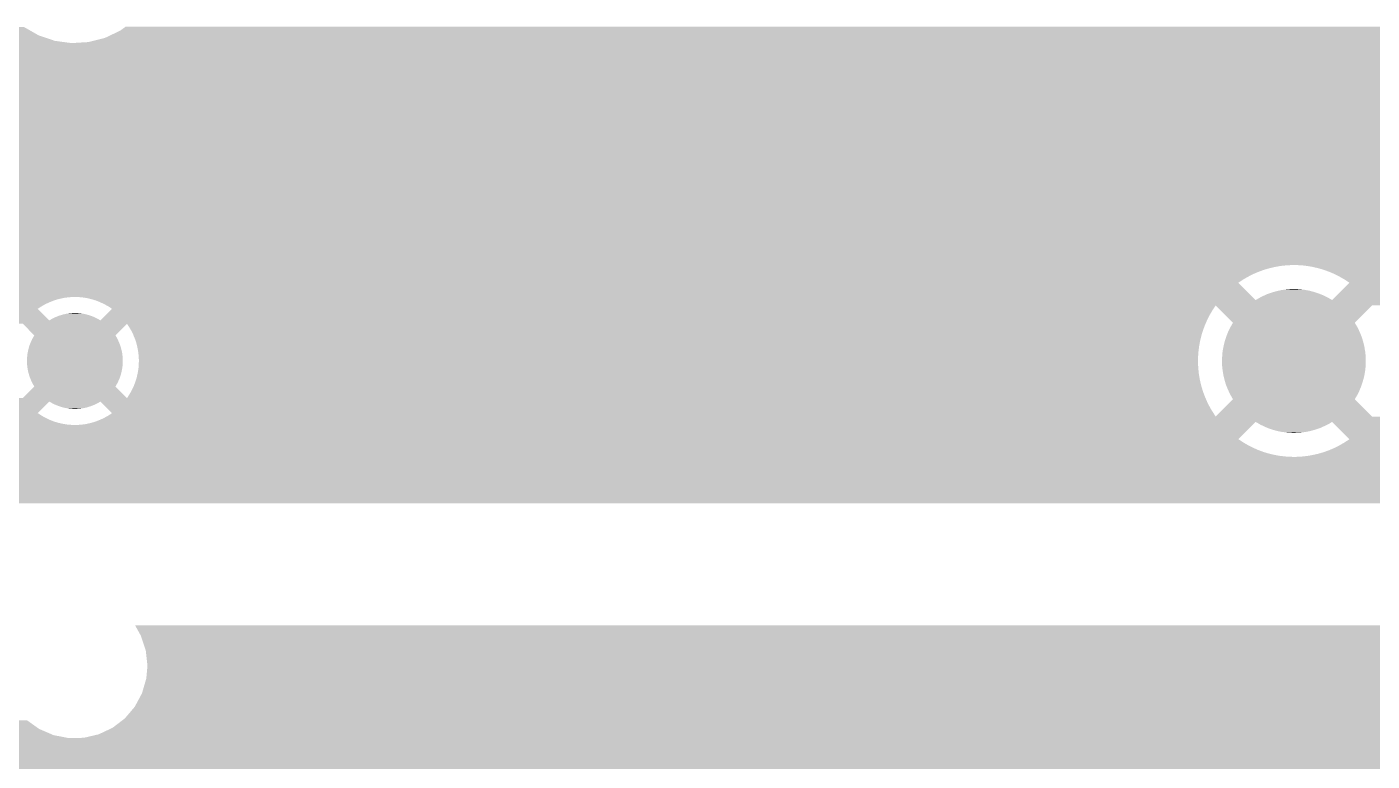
# Model space of a CAD drawing. Extents: x 295 to 953, y 10 to 290.
# Drawn here: x 540.68 to 559.18, y 144.25 to 154.34 of the extents above; entities that cross this region are included whole.
import ezdxf

# ---------------------------------------------------------------- set-up
doc = ezdxf.new("R2010")
doc.units = 0
doc.header["$LTSCALE"] = 5
doc.header["$MEASUREMENT"] = 0
doc.layers.add('GND1', color=7, linetype='CONTINUOUS')

msp = doc.modelspace()

# ---------------------------------------------------------------- linework, layer by layer
at = {"layer": 'GND1'}
for points in [[(530.793, 154.223), (530.893, 154.338), (540.839, 154.223), (540.637, 154.338)], [(541.75, 154.188), (541.96, 154.288), (599.871, 154.188), (599.871, 154.288)], [(541.96, 154.288), (542.033, 154.341), (599.871, 154.288), (599.871, 154.341)], [(530.524, 153.981), (530.686, 154.117), (599.871, 153.981), (599.871, 154.117)], [(530.686, 154.117), (530.723, 154.148), (541.291, 154.117), (541.06, 154.148)], [(530.723, 154.148), (530.742, 154.165), (541.06, 154.148), (541.012, 154.165)], [(530.742, 154.165), (530.793, 154.223), (541.012, 154.165), (540.839, 154.223)], [(541.291, 154.117), (541.524, 154.131), (599.871, 154.117), (599.871, 154.131)], [(541.524, 154.131), (541.75, 154.188), (599.871, 154.131), (599.871, 154.188)], [(530.279, 153.834), (530.524, 153.981), (599.871, 153.834), (599.871, 153.981)], [(530.014, 153.727), (530.279, 153.834), (599.871, 153.727), (599.871, 153.834)], [(525.272, 151.797), (525.272, 153.641), (599.871, 151.797), (599.871, 153.641)], [(529.451, 153.641), (529.736, 153.662), (599.871, 153.641), (599.871, 153.662)], [(529.736, 153.662), (530.014, 153.727), (599.871, 153.662), (599.871, 153.727)], [(529.759, 151.773), (529.474, 151.797), (599.871, 151.773), (599.871, 151.797)], [(529.798, 151.764), (529.759, 151.773), (599.871, 151.764), (599.871, 151.773)], [(529.815, 151.759), (529.798, 151.764), (592.919, 151.759), (592.995, 151.764)], [(529.849, 151.751), (529.815, 151.759), (592.842, 151.751), (592.919, 151.759)], [(529.902, 151.738), (529.849, 151.751), (592.767, 151.738), (592.842, 151.751)], [(529.972, 151.721), (529.902, 151.738), (592.692, 151.721), (592.767, 151.738)], [(530.036, 151.705), (529.972, 151.721), (592.638, 151.705), (592.692, 151.721)], [(530.05, 151.699), (530.036, 151.705), (592.618, 151.699), (592.638, 151.705)], [(530.111, 151.673), (530.05, 151.699), (592.546, 151.673), (592.618, 151.699)], [(530.183, 151.643), (530.111, 151.673), (592.475, 151.643), (592.546, 151.673)], [(530.264, 151.609), (530.183, 151.643), (592.407, 151.609), (592.475, 151.643)], [(530.299, 151.595), (530.264, 151.609), (592.381, 151.595), (592.407, 151.609)], [(530.337, 151.571), (530.299, 151.595), (592.34, 151.571), (592.381, 151.595)], [(530.405, 151.529), (530.337, 151.571), (592.275, 151.529), (592.34, 151.571)], [(530.419, 151.521), (530.405, 151.529), (592.263, 151.521), (592.275, 151.529)], [(530.542, 151.444), (530.419, 151.521), (592.339, 151.444), (592.263, 151.521)], [(530.73, 151.283), (530.542, 151.444), (592.5, 151.283), (592.339, 151.444)], [(530.759, 151.258), (530.73, 151.283), (599.871, 151.258), (599.871, 151.283)], [(530.801, 151.208), (530.759, 151.258), (599.871, 151.208), (599.871, 151.258)], [(530.855, 151.145), (530.801, 151.208), (591.908, 151.145), (591.951, 151.208)], [(530.911, 151.078), (530.855, 151.145), (591.869, 151.078), (591.908, 151.145)], [(530.923, 151.065), (530.911, 151.078), (591.862, 151.065), (591.869, 151.078)], [(530.926, 151.061), (530.923, 151.065), (557.994, 151.061), (558.07, 151.065)], [(530.933, 151.053), (530.926, 151.061), (557.917, 151.053), (557.994, 151.061)], [(530.944, 151.04), (530.933, 151.053), (557.847, 151.04), (557.917, 151.053)], [(530.955, 151.022), (530.944, 151.04), (557.767, 151.022), (557.842, 151.04)], [(530.944, 151.04), (530.944, 151.04), (557.842, 151.04), (557.847, 151.04)], [(530.968, 151.001), (530.955, 151.022), (557.693, 151.001), (557.767, 151.022)], [(530.984, 150.975), (530.968, 151.001), (557.621, 150.975), (557.693, 151.001)], [(531.002, 150.945), (530.984, 150.975), (557.55, 150.945), (557.621, 150.975)], [(558.147, 151.065), (558.07, 151.065), (569.936, 151.065), (569.945, 151.065)], [(558.203, 151.061), (558.147, 151.065), (569.868, 151.061), (569.936, 151.065)], [(558.224, 151.06), (558.203, 151.061), (569.856, 151.06), (569.868, 151.061)], [(558.282, 151.053), (558.224, 151.06), (569.792, 151.053), (569.856, 151.06)], [(558.3, 151.05), (558.282, 151.053), (569.779, 151.05), (569.792, 151.053)], [(558.358, 151.04), (558.3, 151.05), (569.716, 151.04), (569.779, 151.05)], [(558.376, 151.036), (558.358, 151.04), (569.703, 151.036), (569.716, 151.04)], [(558.434, 151.022), (558.376, 151.036), (569.641, 151.022), (569.703, 151.036)], [(558.45, 151.018), (558.434, 151.022), (569.628, 151.018), (569.641, 151.022)], [(558.508, 151.001), (558.45, 151.018), (569.568, 151.001), (569.628, 151.018)], [(558.524, 150.996), (558.508, 151.001), (569.554, 150.996), (569.568, 151.001)], [(558.58, 150.975), (558.524, 150.996), (569.496, 150.975), (569.554, 150.996)], [(558.596, 150.969), (558.58, 150.975), (569.482, 150.969), (569.496, 150.975)], [(558.651, 150.945), (558.596, 150.969), (569.425, 150.945), (569.482, 150.969)], [(531.023, 150.911), (531.002, 150.945), (557.482, 150.911), (557.55, 150.945)], [(531.046, 150.873), (531.023, 150.911), (557.415, 150.873), (557.482, 150.911)], [(531.071, 150.831), (531.046, 150.873), (557.35, 150.831), (557.415, 150.873)], [(531.077, 150.822), (531.071, 150.831), (557.338, 150.822), (557.35, 150.831)], [(531.092, 150.797), (531.077, 150.822), (557.363, 150.797), (557.338, 150.822)], [(531.162, 150.626), (531.092, 150.797), (557.533, 150.626), (557.363, 150.797)], [(558.627, 150.584), (558.864, 150.822), (569.45, 150.584), (569.212, 150.822)], [(558.666, 150.938), (558.651, 150.945), (569.412, 150.938), (569.425, 150.945)], [(558.72, 150.911), (558.666, 150.938), (569.356, 150.911), (569.412, 150.938)], [(558.734, 150.903), (558.72, 150.911), (569.343, 150.903), (569.356, 150.911)], [(558.787, 150.873), (558.734, 150.903), (569.289, 150.873), (569.343, 150.903)], [(558.8, 150.865), (558.787, 150.873), (569.277, 150.865), (569.289, 150.873)], [(558.851, 150.831), (558.8, 150.865), (569.225, 150.831), (569.277, 150.865)], [(558.864, 150.822), (558.851, 150.831), (569.212, 150.822), (569.225, 150.831)], [(531.164, 150.623), (531.162, 150.626), (541.255, 150.623), (541.318, 150.626)], [(531.167, 150.615), (531.164, 150.623), (541.193, 150.615), (541.255, 150.623)], [(531.172, 150.602), (531.167, 150.615), (541.132, 150.602), (541.193, 150.615)], [(531.179, 150.586), (531.172, 150.602), (541.071, 150.586), (541.132, 150.602)], [(531.188, 150.564), (531.179, 150.586), (541.012, 150.564), (541.071, 150.586)], [(541.38, 150.626), (541.318, 150.626), (557.534, 150.626), (557.533, 150.626)], [(541.443, 150.62), (541.38, 150.626), (557.539, 150.62), (557.534, 150.626)], [(541.505, 150.611), (541.443, 150.62), (557.549, 150.611), (557.539, 150.62)], [(541.566, 150.596), (541.505, 150.611), (557.563, 150.596), (557.549, 150.611)], [(541.605, 150.584), (541.566, 150.596), (557.575, 150.584), (557.563, 150.596)], [(557.575, 150.584), (557.614, 150.607), (558.627, 150.584), (558.588, 150.607)], [(557.614, 150.607), (557.634, 150.618), (558.588, 150.607), (558.569, 150.618)], [(557.634, 150.618), (557.672, 150.638), (558.569, 150.618), (558.529, 150.638)], [(557.672, 150.638), (557.694, 150.647), (558.529, 150.638), (558.51, 150.647)], [(557.694, 150.647), (557.733, 150.665), (558.51, 150.647), (558.467, 150.665)], [(557.733, 150.665), (557.755, 150.673), (558.467, 150.665), (558.448, 150.673)], [(557.755, 150.673), (557.796, 150.687), (558.448, 150.673), (558.405, 150.687)], [(557.796, 150.687), (557.819, 150.694), (558.405, 150.687), (558.385, 150.694)], [(557.819, 150.694), (557.86, 150.706), (558.385, 150.694), (558.34, 150.706)], [(557.86, 150.706), (557.884, 150.711), (558.34, 150.706), (558.321, 150.711)], [(557.884, 150.711), (557.925, 150.72), (558.321, 150.711), (558.275, 150.72)], [(557.925, 150.72), (557.95, 150.724), (558.275, 150.72), (558.256, 150.724)], [(557.95, 150.724), (557.991, 150.729), (558.256, 150.724), (558.208, 150.729)], [(557.991, 150.729), (558.019, 150.732), (558.208, 150.729), (558.19, 150.732)], [(558.019, 150.732), (558.057, 150.735), (558.19, 150.732), (558.137, 150.735)], [(558.057, 150.735), (558.123, 150.735), (558.137, 150.735), (558.123, 150.735)], [(531.198, 150.539), (531.188, 150.564), (540.955, 150.539), (541.012, 150.564)], [(531.201, 150.533), (531.198, 150.539), (540.942, 150.533), (540.955, 150.539)], [(531.206, 150.51), (531.201, 150.533), (540.899, 150.51), (540.942, 150.533)], [(531.214, 150.477), (531.206, 150.51), (540.846, 150.477), (540.899, 150.51)], [(531.218, 150.463), (531.214, 150.477), (540.826, 150.463), (540.846, 150.477)], [(531.256, 150.304), (531.218, 150.463), (540.985, 150.304), (540.826, 150.463)], [(541.241, 150.398), (541.274, 150.403), (541.437, 150.398), (541.396, 150.403)], [(541.274, 150.403), (541.3, 150.404), (541.396, 150.403), (541.383, 150.404)], [(541.3, 150.404), (541.328, 150.406), (541.383, 150.404), (541.328, 150.406)], [(541.626, 150.578), (541.605, 150.584), (591.714, 150.578), (591.715, 150.584)], [(541.652, 150.568), (541.626, 150.578), (591.713, 150.568), (591.714, 150.578)], [(541.684, 150.555), (541.652, 150.568), (591.712, 150.555), (591.713, 150.568)], [(541.741, 150.528), (541.684, 150.555), (591.71, 150.528), (591.712, 150.555)], [(541.774, 150.51), (541.741, 150.528), (591.709, 150.51), (591.71, 150.528)], [(541.765, 150.38), (541.831, 150.446), (556.944, 150.38), (556.983, 150.446)], [(541.796, 150.498), (541.774, 150.51), (557.017, 150.498), (557.026, 150.51)], [(541.848, 150.463), (541.796, 150.498), (556.994, 150.463), (557.017, 150.498)], [(541.831, 150.446), (541.848, 150.463), (556.983, 150.446), (556.994, 150.463)], [(557.263, 150.272), (557.026, 150.51), (558.939, 150.272), (559.176, 150.51)], [(531.267, 150.258), (531.256, 150.304), (556.886, 150.258), (556.906, 150.304)], [(540.779, 150.099), (540.621, 150.258), (541.895, 150.099), (542.054, 150.258)], [(540.985, 150.304), (541.017, 150.323), (541.689, 150.304), (541.656, 150.323)], [(541.017, 150.323), (541.033, 150.331), (541.656, 150.323), (541.642, 150.331)], [(541.033, 150.331), (541.065, 150.347), (541.642, 150.331), (541.608, 150.347)], [(541.065, 150.347), (541.082, 150.354), (541.608, 150.347), (541.593, 150.354)], [(541.082, 150.354), (541.116, 150.368), (541.593, 150.354), (541.557, 150.368)], [(541.116, 150.368), (541.134, 150.373), (541.557, 150.368), (541.542, 150.373)], [(541.134, 150.373), (541.167, 150.384), (541.542, 150.373), (541.505, 150.384)], [(541.167, 150.384), (541.187, 150.388), (541.505, 150.384), (541.49, 150.388)], [(541.187, 150.388), (541.22, 150.396), (541.49, 150.388), (541.451, 150.396)], [(541.22, 150.396), (541.241, 150.398), (541.451, 150.396), (541.437, 150.398)], [(541.689, 150.304), (541.696, 150.311), (556.906, 150.304), (556.909, 150.311)], [(541.696, 150.311), (541.765, 150.38), (556.909, 150.311), (556.944, 150.38)], [(542.065, 150.241), (542.054, 150.258), (556.879, 150.241), (556.886, 150.258)], [(542.078, 150.222), (542.065, 150.241), (556.871, 150.222), (556.879, 150.241)], [(542.109, 150.169), (542.078, 150.222), (556.852, 150.169), (556.871, 150.222)], [(557.22, 150.195), (557.23, 150.215), (558.983, 150.195), (558.972, 150.215)], [(557.23, 150.215), (557.252, 150.253), (558.972, 150.215), (558.95, 150.253)], [(557.252, 150.253), (557.263, 150.272), (558.95, 150.253), (558.939, 150.272)], [(540.733, 150.01), (540.752, 150.052), (541.941, 150.01), (541.921, 150.052)], [(540.752, 150.052), (540.757, 150.059), (541.921, 150.052), (541.918, 150.059)], [(540.757, 150.059), (540.779, 150.099), (541.918, 150.059), (541.895, 150.099)], [(542.11, 150.168), (542.109, 150.169), (556.851, 150.168), (556.852, 150.169)], [(542.138, 150.112), (542.11, 150.168), (556.834, 150.112), (556.851, 150.168)], [(542.144, 150.096), (542.138, 150.112), (556.829, 150.096), (556.834, 150.112)], [(542.162, 150.054), (542.144, 150.096), (556.819, 150.054), (556.829, 150.096)], [(542.173, 150.021), (542.162, 150.054), (556.811, 150.021), (556.819, 150.054)], [(557.148, 150.009), (557.154, 150.031), (559.055, 150.009), (559.048, 150.031)], [(557.154, 150.031), (557.168, 150.073), (559.048, 150.031), (559.035, 150.073)], [(557.168, 150.073), (557.175, 150.094), (559.035, 150.073), (559.027, 150.094)], [(557.175, 150.094), (557.192, 150.135), (559.027, 150.094), (559.011, 150.135)], [(557.192, 150.135), (557.2, 150.155), (559.011, 150.135), (559.001, 150.155)], [(557.2, 150.155), (557.22, 150.195), (559.001, 150.155), (558.983, 150.195)], [(540.68, 149.801), (540.685, 149.846), (541.994, 149.801), (541.989, 149.846)], [(540.685, 149.846), (540.687, 149.855), (541.989, 149.846), (541.988, 149.855)], [(540.687, 149.855), (540.696, 149.899), (541.988, 149.855), (541.978, 149.899)], [(540.696, 149.899), (540.698, 149.908), (541.978, 149.899), (541.976, 149.908)], [(540.698, 149.908), (540.71, 149.952), (541.976, 149.908), (541.963, 149.952)], [(540.71, 149.952), (540.713, 149.96), (541.963, 149.952), (541.961, 149.96)], [(540.713, 149.96), (540.729, 150.002), (541.961, 149.96), (541.944, 150.002)], [(540.729, 150.002), (540.733, 150.01), (541.944, 150.002), (541.941, 150.01)], [(542.182, 149.994), (542.173, 150.021), (556.806, 149.994), (556.811, 150.021)], [(542.194, 149.946), (542.182, 149.994), (556.797, 149.946), (556.806, 149.994)], [(542.197, 149.933), (542.194, 149.946), (556.796, 149.933), (556.797, 149.946)], [(542.208, 149.872), (542.197, 149.933), (556.788, 149.872), (556.796, 149.933)], [(542.208, 149.869), (542.208, 149.872), (556.788, 149.869), (556.788, 149.872)], [(542.215, 149.809), (542.208, 149.869), (556.784, 149.809), (556.788, 149.869)], [(557.116, 149.835), (557.121, 149.879), (559.086, 149.835), (559.081, 149.879)], [(557.121, 149.879), (557.124, 149.901), (559.081, 149.879), (559.077, 149.901)], [(557.124, 149.901), (557.133, 149.945), (559.077, 149.901), (559.07, 149.945)], [(557.133, 149.945), (557.137, 149.966), (559.07, 149.945), (559.065, 149.966)], [(557.137, 149.966), (557.148, 150.009), (559.065, 149.966), (559.055, 150.009)], [(540.678, 149.747), (540.679, 149.792), (541.996, 149.747), (541.995, 149.792)], [(540.68, 149.701), (540.678, 149.747), (541.995, 149.701), (541.996, 149.747)], [(540.679, 149.792), (540.68, 149.801), (541.995, 149.792), (541.994, 149.801)], [(540.68, 149.692), (540.68, 149.701), (541.994, 149.692), (541.995, 149.701)], [(540.686, 149.647), (540.68, 149.692), (541.989, 149.647), (541.994, 149.692)], [(542.211, 149.641), (542.216, 149.703), (556.787, 149.641), (556.783, 149.703)], [(542.216, 149.793), (542.215, 149.809), (556.783, 149.793), (556.784, 149.809)], [(542.217, 149.747), (542.216, 149.793), (556.783, 149.747), (556.783, 149.793)], [(542.216, 149.716), (542.217, 149.747), (556.783, 149.716), (556.783, 149.747)], [(542.216, 149.703), (542.216, 149.716), (556.783, 149.703), (556.783, 149.716)], [(557.112, 149.769), (557.115, 149.813), (559.089, 149.769), (559.088, 149.813)], [(557.112, 149.747), (557.112, 149.769), (559.09, 149.747), (559.089, 149.769)], [(557.113, 149.724), (557.112, 149.747), (559.09, 149.724), (559.09, 149.747)], [(557.114, 149.68), (557.113, 149.724), (559.087, 149.68), (559.09, 149.724)], [(557.116, 149.658), (557.114, 149.68), (559.086, 149.658), (559.087, 149.68)], [(557.115, 149.813), (557.116, 149.835), (559.088, 149.813), (559.086, 149.835)], [(540.687, 149.638), (540.686, 149.647), (541.987, 149.638), (541.989, 149.647)], [(540.696, 149.594), (540.687, 149.638), (541.978, 149.594), (541.987, 149.638)], [(540.698, 149.585), (540.696, 149.594), (541.976, 149.585), (541.978, 149.594)], [(540.711, 149.542), (540.698, 149.585), (541.964, 149.542), (541.976, 149.585)], [(540.713, 149.533), (540.711, 149.542), (541.961, 149.533), (541.964, 149.542)], [(540.73, 149.491), (540.713, 149.533), (541.945, 149.491), (541.961, 149.533)], [(540.733, 149.483), (540.73, 149.491), (541.941, 149.483), (541.945, 149.491)], [(540.753, 149.442), (540.733, 149.483), (541.922, 149.442), (541.941, 149.483)], [(542.168, 149.458), (542.178, 149.487), (556.815, 149.458), (556.808, 149.487)], [(542.178, 149.487), (542.187, 149.518), (556.808, 149.487), (556.803, 149.518)], [(542.187, 149.518), (542.197, 149.563), (556.803, 149.518), (556.795, 149.563)], [(542.197, 149.563), (542.201, 149.579), (556.795, 149.563), (556.793, 149.579)], [(542.201, 149.579), (542.211, 149.639), (556.793, 149.579), (556.787, 149.639)], [(542.211, 149.639), (542.211, 149.641), (556.787, 149.639), (556.787, 149.641)], [(557.121, 149.614), (557.116, 149.658), (559.081, 149.614), (559.086, 149.658)], [(557.125, 149.592), (557.121, 149.614), (559.078, 149.592), (559.081, 149.614)], [(557.132, 149.548), (557.125, 149.592), (559.07, 149.548), (559.078, 149.592)], [(557.137, 149.527), (557.132, 149.548), (559.065, 149.527), (559.07, 149.548)], [(557.148, 149.484), (557.137, 149.527), (559.054, 149.484), (559.065, 149.527)], [(557.154, 149.462), (557.148, 149.484), (559.048, 149.462), (559.054, 149.484)], [(540.621, 149.236), (540.779, 149.394), (542.054, 149.236), (541.895, 149.394)], [(540.757, 149.434), (540.753, 149.442), (541.917, 149.434), (541.922, 149.442)], [(540.779, 149.395), (540.757, 149.434), (541.895, 149.395), (541.917, 149.434)], [(540.779, 149.394), (540.779, 149.395), (541.895, 149.394), (541.895, 149.395)], [(542.088, 149.288), (542.117, 149.339), (556.865, 149.288), (556.847, 149.339)], [(542.117, 149.339), (542.119, 149.343), (556.847, 149.339), (556.846, 149.343)], [(542.119, 149.343), (542.146, 149.399), (556.846, 149.343), (556.829, 149.399)], [(542.146, 149.399), (542.151, 149.413), (556.829, 149.399), (556.825, 149.413)], [(542.151, 149.413), (542.168, 149.458), (556.825, 149.413), (556.815, 149.458)], [(557.167, 149.42), (557.154, 149.462), (559.034, 149.42), (559.048, 149.462)], [(557.175, 149.399), (557.167, 149.42), (559.027, 149.399), (559.034, 149.42)], [(557.191, 149.358), (557.175, 149.399), (559.01, 149.358), (559.027, 149.399)], [(557.201, 149.338), (557.191, 149.358), (559.002, 149.338), (559.01, 149.358)], [(557.22, 149.298), (557.201, 149.338), (558.982, 149.298), (559.002, 149.338)], [(557.23, 149.278), (557.22, 149.298), (558.972, 149.278), (558.982, 149.298)], [(531.023, 149.03), (531.082, 149.123), (540.826, 149.03), (540.919, 149.123)], [(531.082, 149.123), (531.11, 149.189), (540.919, 149.123), (540.985, 149.189)], [(531.11, 149.189), (531.113, 149.196), (556.906, 149.189), (556.903, 149.196)], [(531.113, 149.196), (531.13, 149.236), (556.903, 149.196), (556.886, 149.236)], [(541.018, 149.17), (540.985, 149.189), (541.657, 149.17), (541.689, 149.189)], [(541.032, 149.162), (541.018, 149.17), (541.641, 149.162), (541.657, 149.17)], [(541.066, 149.146), (541.032, 149.162), (541.609, 149.146), (541.641, 149.162)], [(541.081, 149.139), (541.066, 149.146), (541.592, 149.139), (541.609, 149.146)], [(541.117, 149.126), (541.081, 149.139), (541.559, 149.126), (541.592, 149.139)], [(541.132, 149.12), (541.117, 149.126), (541.54, 149.12), (541.559, 149.126)], [(541.169, 149.109), (541.132, 149.12), (541.507, 149.109), (541.54, 149.12)], [(541.184, 149.105), (541.169, 149.109), (541.488, 149.105), (541.507, 149.109)], [(541.223, 149.098), (541.184, 149.105), (541.454, 149.098), (541.488, 149.105)], [(541.751, 149.127), (541.689, 149.189), (556.937, 149.127), (556.906, 149.189)], [(541.818, 149.06), (541.751, 149.127), (556.975, 149.06), (556.937, 149.127)], [(542.054, 149.236), (542.074, 149.267), (556.886, 149.236), (556.873, 149.267)], [(542.074, 149.267), (542.088, 149.288), (556.873, 149.267), (556.865, 149.288)], [(557.026, 148.983), (557.263, 149.221), (559.176, 148.983), (558.939, 149.221)], [(557.252, 149.24), (557.23, 149.278), (558.95, 149.24), (558.972, 149.278)], [(557.263, 149.221), (557.252, 149.24), (558.939, 149.221), (558.95, 149.24)], [(530.951, 148.915), (530.966, 148.938), (541.048, 148.915), (540.99, 148.938)], [(530.966, 148.938), (530.982, 148.965), (540.99, 148.938), (540.933, 148.965)], [(530.982, 148.965), (531.002, 148.996), (540.933, 148.965), (540.878, 148.996)], [(531.002, 148.996), (531.023, 149.03), (540.878, 148.996), (540.826, 149.03)], [(541.238, 149.095), (541.223, 149.098), (541.433, 149.095), (541.454, 149.098)], [(541.279, 149.09), (541.238, 149.095), (541.4, 149.09), (541.433, 149.095)], [(541.291, 149.089), (541.279, 149.09), (541.374, 149.089), (541.4, 149.09)], [(541.346, 149.087), (541.291, 149.089), (541.346, 149.087), (541.374, 149.089)], [(541.606, 148.909), (541.662, 148.929), (599.871, 148.909), (599.871, 148.929)], [(541.662, 148.929), (541.719, 148.954), (599.871, 148.929), (599.871, 148.954)], [(541.719, 148.954), (541.775, 148.983), (599.871, 148.954), (599.871, 148.983)], [(541.775, 148.983), (541.796, 148.996), (557.026, 148.983), (557.017, 148.996)], [(541.796, 148.996), (541.828, 149.016), (557.017, 148.996), (557.004, 149.016)], [(541.848, 149.03), (541.818, 149.06), (556.995, 149.03), (556.975, 149.06)], [(541.828, 149.016), (541.848, 149.03), (557.004, 149.016), (556.995, 149.03)], [(530.747, 148.671), (530.917, 148.867), (557.338, 148.671), (557.533, 148.867)], [(530.917, 148.867), (530.918, 148.868), (541.356, 148.867), (541.294, 148.868)], [(530.918, 148.868), (530.923, 148.873), (541.294, 148.868), (541.231, 148.873)], [(530.923, 148.873), (530.93, 148.881), (541.231, 148.873), (541.178, 148.881)], [(530.93, 148.881), (530.931, 148.883), (541.178, 148.881), (541.169, 148.883)], [(530.931, 148.883), (530.94, 148.897), (541.169, 148.883), (541.108, 148.897)], [(530.94, 148.897), (530.951, 148.915), (541.108, 148.897), (541.048, 148.915)], [(541.356, 148.867), (541.419, 148.87), (557.533, 148.867), (557.537, 148.87)], [(541.419, 148.87), (541.481, 148.878), (557.537, 148.87), (557.545, 148.878)], [(541.481, 148.878), (541.543, 148.891), (557.545, 148.878), (557.557, 148.891)], [(541.543, 148.891), (541.603, 148.908), (557.557, 148.891), (557.574, 148.908)], [(541.603, 148.908), (541.606, 148.909), (557.574, 148.908), (557.575, 148.909)], [(557.615, 148.886), (557.575, 148.909), (558.589, 148.886), (558.627, 148.909)], [(557.633, 148.875), (557.615, 148.886), (558.568, 148.875), (558.589, 148.886)], [(557.674, 148.855), (557.633, 148.875), (558.53, 148.855), (558.568, 148.875)], [(557.692, 148.846), (557.674, 148.855), (558.508, 148.846), (558.53, 148.855)], [(557.735, 148.828), (557.692, 148.846), (558.469, 148.828), (558.508, 148.846)], [(557.754, 148.82), (557.735, 148.828), (558.447, 148.82), (558.469, 148.828)], [(557.797, 148.806), (557.754, 148.82), (558.406, 148.806), (558.447, 148.82)], [(557.817, 148.799), (557.797, 148.806), (558.383, 148.799), (558.406, 148.806)], [(557.862, 148.787), (557.817, 148.799), (558.342, 148.787), (558.383, 148.799)], [(557.881, 148.782), (557.862, 148.787), (558.319, 148.782), (558.342, 148.787)], [(557.927, 148.773), (557.881, 148.782), (558.277, 148.773), (558.319, 148.782)], [(557.946, 148.77), (557.927, 148.773), (558.252, 148.77), (558.277, 148.773)], [(557.995, 148.764), (557.946, 148.77), (558.212, 148.764), (558.252, 148.77)], [(558.012, 148.762), (557.995, 148.764), (558.183, 148.762), (558.212, 148.764)], [(558.066, 148.759), (558.012, 148.762), (558.145, 148.759), (558.183, 148.762)], [(558.079, 148.758), (558.066, 148.759), (558.079, 148.758), (558.145, 148.759)], [(558.864, 148.671), (558.627, 148.909), (569.212, 148.671), (569.45, 148.909)], [(530.573, 148.524), (530.61, 148.555), (557.607, 148.524), (557.536, 148.555)], [(530.61, 148.555), (530.652, 148.59), (557.536, 148.555), (557.468, 148.59)], [(530.652, 148.59), (530.698, 148.629), (557.468, 148.59), (557.402, 148.629)], [(530.698, 148.629), (530.742, 148.666), (557.402, 148.629), (557.346, 148.666)], [(530.742, 148.666), (530.747, 148.671), (557.346, 148.666), (557.338, 148.671)], [(558.652, 148.548), (558.665, 148.555), (569.426, 148.548), (569.411, 148.555)], [(558.665, 148.555), (558.721, 148.582), (569.411, 148.555), (569.357, 148.582)], [(558.721, 148.582), (558.733, 148.59), (569.357, 148.582), (569.342, 148.59)], [(558.733, 148.59), (558.787, 148.62), (569.342, 148.59), (569.29, 148.62)], [(558.787, 148.62), (558.8, 148.629), (569.29, 148.62), (569.276, 148.629)], [(558.8, 148.629), (558.852, 148.662), (569.276, 148.629), (569.226, 148.662)], [(558.852, 148.662), (558.864, 148.671), (569.226, 148.662), (569.212, 148.671)], [(530.279, 148.335), (530.433, 148.428), (599.794, 148.335), (599.833, 148.428)], [(530.433, 148.428), (530.434, 148.429), (558.132, 148.428), (558.055, 148.429)], [(530.434, 148.429), (530.442, 148.434), (558.055, 148.429), (557.978, 148.434)], [(530.442, 148.434), (530.458, 148.443), (557.978, 148.434), (557.902, 148.443)], [(530.458, 148.443), (530.481, 148.457), (557.902, 148.443), (557.827, 148.457)], [(530.481, 148.457), (530.511, 148.475), (557.827, 148.457), (557.752, 148.475)], [(530.511, 148.475), (530.524, 148.482), (557.752, 148.475), (557.727, 148.482)], [(530.524, 148.482), (530.541, 148.497), (557.727, 148.482), (557.679, 148.497)], [(530.541, 148.497), (530.573, 148.524), (557.679, 148.497), (557.607, 148.524)], [(558.132, 148.428), (558.14, 148.429), (570.006, 148.428), (569.929, 148.429)], [(558.14, 148.429), (558.208, 148.432), (569.929, 148.429), (569.874, 148.432)], [(558.208, 148.432), (558.221, 148.434), (569.874, 148.432), (569.853, 148.434)], [(558.221, 148.434), (558.285, 148.441), (569.853, 148.434), (569.795, 148.441)], [(558.285, 148.441), (558.298, 148.443), (569.795, 148.441), (569.777, 148.443)], [(558.298, 148.443), (558.36, 148.454), (569.777, 148.443), (569.718, 148.454)], [(558.36, 148.454), (558.374, 148.457), (569.718, 148.454), (569.701, 148.457)], [(558.374, 148.457), (558.435, 148.471), (569.701, 148.457), (569.643, 148.471)], [(558.435, 148.471), (558.449, 148.475), (569.643, 148.471), (569.626, 148.475)], [(558.449, 148.475), (558.509, 148.492), (569.626, 148.475), (569.569, 148.492)], [(558.509, 148.492), (558.522, 148.497), (569.569, 148.492), (569.553, 148.497)], [(558.522, 148.497), (558.581, 148.518), (569.553, 148.497), (569.497, 148.518)], [(558.581, 148.518), (558.595, 148.524), (569.497, 148.518), (569.481, 148.524)], [(558.595, 148.524), (558.652, 148.548), (569.481, 148.524), (569.426, 148.548)], [(529.736, 148.163), (530.014, 148.228), (599.722, 148.163), (599.749, 148.228)], [(530.014, 148.228), (530.279, 148.335), (599.749, 148.228), (599.794, 148.335)], [(525.272, 148.006), (525.272, 148.143), (599.656, 148.006), (599.713, 148.143)], [(525.272, 147.791), (525.272, 148.006), (599.145, 147.791), (599.656, 148.006)], [(529.451, 148.143), (529.736, 148.163), (599.713, 148.143), (599.722, 148.163)], [(525.272, 147.791), (525.272, 147.791), (599.143, 147.791), (599.144, 147.791)], [(525.272, 147.791), (525.272, 147.791), (599.144, 147.791), (599.145, 147.791)], [(542.246, 145.966), (542.164, 146.114), (606.856, 145.966), (606.856, 146.114)], [(542.312, 145.765), (542.246, 145.966), (606.856, 145.765), (606.856, 145.966)], [(542.335, 145.556), (542.312, 145.765), (606.856, 145.556), (606.856, 145.765)], [(542.319, 145.381), (542.335, 145.556), (606.856, 145.381), (606.856, 145.556)], [(542.26, 145.178), (542.319, 145.381), (606.856, 145.178), (606.856, 145.381)], [(542.16, 144.992), (542.26, 145.178), (606.856, 144.992), (606.856, 145.178)], [(542.024, 144.832), (542.16, 144.992), (606.856, 144.832), (606.856, 144.992)], [(535.379, 144.614), (535.532, 144.686), (541.017, 144.614), (540.849, 144.686)], [(535.532, 144.686), (535.57, 144.704), (540.849, 144.686), (540.823, 144.704)], [(535.57, 144.704), (535.706, 144.808), (540.823, 144.704), (540.677, 144.808)], [(541.665, 144.614), (541.856, 144.704), (606.856, 144.614), (606.856, 144.704)], [(541.856, 144.704), (542.024, 144.832), (606.856, 144.704), (606.856, 144.832)], [(525.272, 137.343), (525.272, 144.562), (606.856, 137.343), (606.856, 144.562)], [(534.963, 144.562), (535.174, 144.566), (541.249, 144.562), (541.23, 144.566)], [(535.174, 144.566), (535.332, 144.603), (541.23, 144.566), (541.042, 144.603)], [(535.332, 144.603), (535.379, 144.614), (541.042, 144.603), (541.017, 144.614)], [(541.249, 144.562), (541.46, 144.566), (606.856, 144.562), (606.856, 144.566)], [(541.46, 144.566), (541.665, 144.614), (606.856, 144.566), (606.856, 144.614)]]:
    msp.add_solid(points, dxfattribs=at)

doc.saveas('drawing.dxf')
